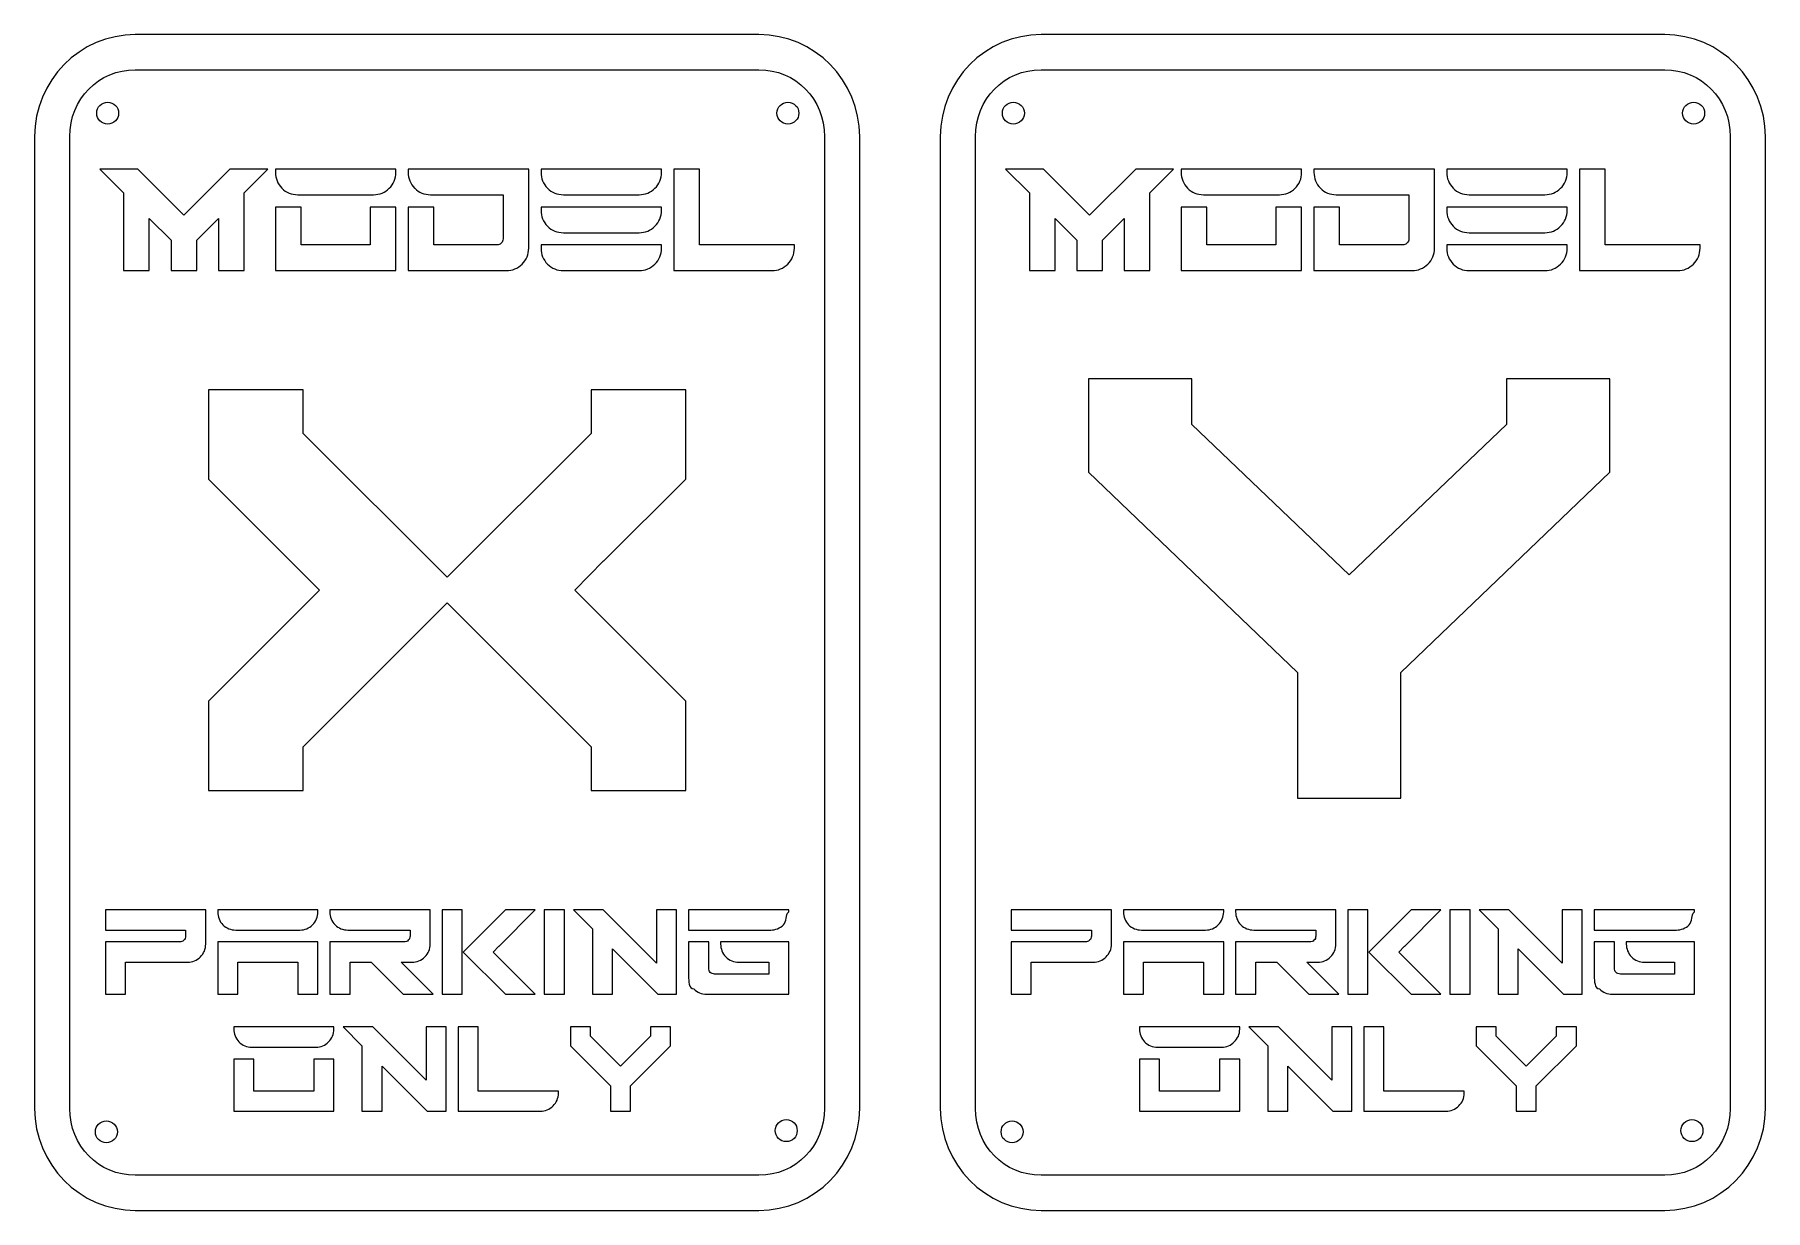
# Model space of a CAD drawing. Extents: x 0 to 765, y 0 to 566.
# Drawn here: x 400.6 to 764.6, y 23.7 to 271 of the extents above; entities that cross this region are included whole.
import ezdxf

# ---------------------------------------------------------------- set-up
doc = ezdxf.new("R2010")
doc.units = 0
doc.layers.add('Ebene_1', color=7, linetype='CONTINUOUS')

msp = doc.modelspace()

# ---------------------------------------------------------------- linework, layer by layer
at = {"layer": 'Ebene_1', "color": 7}
for points in [[(552.95039, 271.045597), (421.77461, 271.045597)], [(743.45039, 271.04559), (612.27461, 271.04559)], [(421.77461, 263.662787), (552.95039, 263.662787)], [(612.27461, 263.66279), (743.45039, 263.66279)], [(400.59297, 249.576847), (400.59297, 45.13153)], [(407.97774, 45.13153), (407.97774, 249.576847)], [(566.74727, 249.576847), (566.74727, 45.13153)], [(574.13204, 45.13153), (574.13204, 249.576847)], [(591.09297, 249.57685), (591.09297, 45.13153)], [(598.47774, 45.13153), (598.47774, 249.57685)], [(757.24727, 249.57685), (757.24727, 45.13153)], [(764.63204, 45.13153), (764.63204, 249.57685)], [(451.244736, 242.751734), (451.244736, 242.048187)], [(476.59429, 242.048147), (476.59429, 242.751694), (451.244736, 242.751734)], [(479.175958, 242.751734), (479.175958, 242.048187)], [(504.525668, 226.087161), (504.525668, 242.751734), (479.175958, 242.751734)], [(507.107187, 242.751734), (507.107187, 242.048187)], [(532.456896, 242.048147), (532.456896, 242.751694), (507.107187, 242.751734)], [(535.038415, 242.751734), (535.038415, 221.392912), (535.741966, 221.392912), (555.693692, 221.392912)], [(560.387982, 226.087202), (560.387982, 226.790749), (540.436255, 226.790749), (540.436255, 242.751734), (535.038415, 242.751734)], [(641.744736, 242.751694), (641.744736, 242.048147)], [(667.09429, 242.048107), (667.09429, 242.751654), (641.744736, 242.751694)], [(669.675958, 242.751694), (669.675958, 242.048147)], [(695.025668, 226.087121), (695.025668, 242.751694), (669.675958, 242.751694)], [(697.607187, 242.751694), (697.607187, 242.048147)], [(722.956896, 242.048107), (722.956896, 242.751654), (697.607187, 242.751694)], [(725.538415, 242.751694), (725.538415, 221.392872), (726.241966, 221.392872), (746.193692, 221.392872)], [(750.887982, 226.087162), (750.887982, 226.790709), (730.936255, 226.790709), (730.936255, 242.751694), (725.538415, 242.751694)], [(452.596183, 238.719256), (452.600152, 238.715288), (452.60412, 238.713252)], [(455.939014, 237.353856), (471.899999, 237.353856)], [(480.529395, 238.719256), (480.53143, 238.715288), (480.5355, 238.713252)], [(483.8704, 237.353856), (499.125843, 237.353856), (499.125843, 228.082533)], [(508.460623, 238.719256), (508.462658, 238.715288), (508.466728, 238.713252)], [(511.801618, 237.353856), (527.762607, 237.353856)], [(643.096183, 238.719216), (643.100152, 238.715248), (643.10412, 238.713212)], [(646.439014, 237.353816), (662.399999, 237.353816)], [(671.029395, 238.719216), (671.03143, 238.715248), (671.0355, 238.713212)], [(674.3704, 237.353816), (689.625843, 237.353816), (689.625843, 228.082493)], [(698.960623, 238.719216), (698.962658, 238.715248), (698.966728, 238.713212)], [(702.301618, 237.353816), (718.262607, 237.353816)], [(497.836004, 226.790708), (484.573941, 226.790708), (484.573941, 234.770207), (479.176101, 234.770207), (479.176101, 221.392871), (479.879652, 221.392871), (499.831378, 221.392871)], [(532.456896, 234.066714), (532.456896, 234.770261), (507.107187, 234.770248)], [(507.107187, 234.770248), (507.107187, 234.066701)], [(688.336004, 226.790668), (675.073941, 226.790668), (675.073941, 234.770167), (669.676101, 234.770167), (669.676101, 221.392831), (670.379652, 221.392831), (690.331378, 221.392831)], [(722.956896, 234.066674), (722.956896, 234.770221), (697.607187, 234.770208)], [(697.607187, 234.770208), (697.607187, 234.066661)], [(508.460623, 230.739757), (508.462658, 230.735789), (508.466728, 230.73182)], [(511.801618, 229.372424), (527.762607, 229.372424)], [(698.960623, 230.739717), (698.962658, 230.735749), (698.966728, 230.73178)], [(702.301618, 229.372384), (718.262607, 229.372384)], [(507.107187, 226.790749), (507.107187, 226.087202)], [(532.456896, 226.087161), (532.456896, 226.790708), (507.107187, 226.790749)], [(697.607187, 226.790709), (697.607187, 226.087162)], [(722.956896, 226.087121), (722.956896, 226.790668), (697.607187, 226.790709)], [(508.460623, 222.758271), (508.462658, 222.754302), (508.466728, 222.752267)], [(698.960623, 222.758231), (698.962658, 222.754262), (698.966728, 222.752227)], [(511.801618, 221.392871), (527.762607, 221.392871)], [(702.301618, 221.392831), (718.262607, 221.392831)], [(415.497809, 86.879864), (415.497809, 82.647284), (432.358248, 82.647284), (432.358248, 81.39168)], [(436.588883, 79.705253), (436.588883, 86.879864), (415.497809, 86.879864)], [(439.100094, 86.879864), (439.100094, 86.449031)], [(460.191168, 86.448932), (460.191168, 86.879764), (439.100094, 86.879864)], [(440.196567, 83.75152), (440.200442, 83.749533), (440.202429, 83.747546)], [(462.70238, 86.879864), (462.70238, 86.449031)], [(483.793455, 79.705154), (483.793455, 86.879764), (462.70238, 86.879864)], [(463.798851, 83.75152), (463.802726, 83.749533), (463.804714, 83.747546)], [(538.136346, 86.879864), (538.136346, 82.647284), (538.567178, 82.647284), (555.425669, 82.647284)], [(559.227427, 86.449031), (559.227427, 86.879864), (538.136346, 86.879864)], [(605.997809, 86.879824), (605.997809, 82.647244), (622.858248, 82.647244), (622.858248, 81.39164)], [(627.088883, 79.705213), (627.088883, 86.879824), (605.997809, 86.879824)], [(629.600094, 86.879824), (629.600094, 86.448991)], [(650.691168, 86.448892), (650.691168, 86.879724), (629.600094, 86.879824)], [(630.696567, 83.75148), (630.700442, 83.749493), (630.702429, 83.747506)], [(653.20238, 86.879824), (653.20238, 86.448991)], [(674.293455, 79.705114), (674.293455, 86.879724), (653.20238, 86.879824)], [(654.298851, 83.75148), (654.302726, 83.749493), (654.304714, 83.747506)], [(728.636346, 86.879824), (728.636346, 82.647244), (729.067178, 82.647244), (745.925669, 82.647244)], [(749.727427, 86.448991), (749.727427, 86.879824), (728.636346, 86.879824)], [(431.100701, 80.136076), (415.497809, 80.136076), (415.497809, 69.161656), (415.928636, 69.161656), (419.730385, 69.161656), (419.730385, 75.903496), (432.787134, 75.903496)], [(442.901885, 82.647184), (456.389419, 82.647184)], [(478.305312, 80.135976), (462.70238, 80.135976), (462.70238, 69.161556), (463.133205, 69.161556), (466.934955, 69.161556), (466.934955, 75.903397), (471.384885, 75.903397), (478.128672, 69.161556), (484.400883, 69.161556), (477.657092, 75.903397), (479.991707, 75.903397)], [(466.504169, 82.647184), (479.562862, 82.647184), (479.562862, 81.39158)], [(538.136346, 80.136076), (538.136346, 72.961466)], [(542.369105, 74.647653), (542.369105, 80.135837), (538.136346, 80.136076)], [(541.938193, 69.161566), (559.227516, 69.161566), (559.227516, 80.135986), (544.880223, 80.135986), (544.880223, 79.705164)], [(621.600701, 80.136036), (605.997809, 80.136036), (605.997809, 69.161616), (606.428636, 69.161616), (610.230385, 69.161616), (610.230385, 75.903456), (623.287134, 75.903456)], [(633.401885, 82.647144), (646.889419, 82.647144)], [(668.805312, 80.135936), (653.20238, 80.135936), (653.20238, 69.161516), (653.633205, 69.161516), (657.434955, 69.161516), (657.434955, 75.903357), (661.884885, 75.903357), (668.628672, 69.161516), (674.900883, 69.161516), (668.157092, 75.903357), (670.491707, 75.903357)], [(657.004169, 82.647144), (670.062862, 82.647144), (670.062862, 81.39154)], [(728.636346, 80.136036), (728.636346, 72.961426)], [(732.869105, 74.647613), (732.869105, 80.135797), (728.636346, 80.136036)], [(732.438193, 69.161526), (749.727516, 69.161526), (749.727516, 80.135946), (735.380223, 80.135946), (735.380223, 79.705124)], [(545.976699, 77.00958), (545.978687, 77.007593), (545.980674, 77.003619)], [(736.476699, 77.00954), (736.478687, 77.007553), (736.480674, 77.003579)], [(548.68206, 75.903257), (554.995026, 75.903257), (554.995026, 73.392049), (543.624709, 73.392049)], [(739.18206, 75.903217), (745.495026, 75.903217), (745.495026, 73.392009), (734.124709, 73.392009)], [(539.232822, 70.265892), (539.234809, 70.263905), (539.236797, 70.261917)], [(729.732822, 70.265852), (729.734809, 70.263865), (729.736797, 70.261877)], [(442.472959, 62.249032), (442.472959, 61.8182)], [(463.562185, 61.818101), (463.562185, 62.248933), (442.472959, 62.249032)], [(489.677526, 62.249032), (489.677526, 44.530814), (490.10641, 44.530814), (506.964911, 44.530814)], [(510.766659, 48.332572), (510.766659, 48.761457), (493.908168, 48.761457), (493.908168, 62.249032), (489.677526, 62.249032)], [(632.972959, 62.248992), (632.972959, 61.81816)], [(654.062185, 61.818061), (654.062185, 62.248893), (632.972959, 62.248992)], [(680.177526, 62.248992), (680.177526, 44.530774), (680.60641, 44.530774), (697.464911, 44.530774)], [(701.266659, 48.332532), (701.266659, 48.761417), (684.408168, 48.761417), (684.408168, 62.248992), (680.177526, 62.248992)], [(443.56943, 59.122626), (443.571417, 59.120639), (443.573405, 59.118652)], [(634.06943, 59.122586), (634.071417, 59.120599), (634.073405, 59.118612)], [(446.274801, 58.018291), (459.760435, 58.018291)], [(636.774801, 58.018251), (650.260435, 58.018251)], [(552.95039, 31.0456), (421.77461, 31.0456)], [(743.45039, 31.0456), (612.27461, 31.0456)], [(421.77461, 23.66278), (552.95039, 23.66278)], [(612.27461, 23.66278), (743.45039, 23.66278)]]:
    msp.add_lwpolyline(points, dxfattribs=at)
for points in [[(421.77461, 263.662787)], [(612.27461, 263.66279)], [(418.266071, 254.524802)], [(561.343006, 254.524802)], [(608.766071, 254.524762)], [(751.843006, 254.524762)], [(414.336324, 242.751734), (419.322766, 237.765294), (419.322766, 221.392912), (420.026313, 221.392912), (424.720603, 221.392912), (424.720603, 232.367455), (429.297636, 227.790423), (429.297636, 221.392912), (434.695474, 221.392912), (434.695474, 227.790423), (439.272507, 232.367455), (439.272507, 221.392912), (444.672331, 221.392912), (444.672331, 237.765294), (449.658773, 242.751734), (441.681262, 242.751734), (431.996555, 233.067028), (422.313836, 242.751734)], [(604.836324, 242.751694), (609.822766, 237.765254), (609.822766, 221.392872), (610.526313, 221.392872), (615.220603, 221.392872), (615.220603, 232.367415), (619.797636, 227.790383), (619.797636, 221.392872), (625.195474, 221.392872), (625.195474, 227.790383), (629.772507, 232.367415), (629.772507, 221.392872), (635.172331, 221.392872), (635.172331, 237.765254), (640.158773, 242.751694), (632.181262, 242.751694), (622.496555, 233.066988), (612.813836, 242.751694)], [(451.244736, 234.770248), (451.244736, 221.392912), (451.948283, 221.392912), (476.594302, 221.392912), (476.594302, 234.770248), (471.194476, 234.770248), (471.194476, 226.790749), (456.642574, 226.790749), (456.642574, 234.770248)], [(641.744736, 234.770208), (641.744736, 221.392872), (642.448283, 221.392872), (667.094302, 221.392872), (667.094302, 234.770208), (661.694476, 234.770208), (661.694476, 226.790709), (647.142574, 226.790709), (647.142574, 234.770208)], [(622.27832, 198.6387), (622.27832, 178.96023), (666.2213, 136.84321), (666.2213, 110.40354), (668.30861, 110.40354), (687.97054, 110.40354), (687.97054, 136.84321), (731.91357, 178.96023), (731.91357, 198.6387), (710.16433, 198.6387), (710.16433, 189.04335), (677.09594, 157.34909), (644.02756, 189.04335), (644.02756, 198.6387)], [(437.15329, 196.32027), (437.15329, 177.51468), (453.81101, 160.85696), (460.50834, 154.15963), (437.15329, 130.80458), (437.15329, 111.99899), (439.06512, 111.99899), (457.07412, 111.99899), (457.07412, 121.16872), (487.36251, 151.45711), (517.65089, 121.16872), (517.65089, 111.99899), (519.56272, 111.99899), (537.57172, 111.99899), (537.57172, 130.80458), (514.20489, 154.17141), (520.23541, 160.29638), (520.35354, 160.29638), (537.57184, 177.51468), (537.57184, 196.32027), (517.65101, 196.32027), (517.65101, 187.15055), (487.36263, 156.86216), (457.07424, 187.15055), (457.07424, 196.32027)], [(486.304663, 86.879864), (486.304663, 69.161656), (486.735495, 69.161656), (490.537243, 69.161656), (490.537243, 86.879864)], [(499.614282, 86.879864), (490.755183, 78.020755), (499.614282, 69.161656), (499.790887, 69.161656), (505.886489, 69.161656), (497.025443, 78.022702), (498.259704, 79.276369), (498.282954, 79.276369), (505.886449, 86.879864)], [(507.790279, 86.879864), (507.790279, 69.161656), (508.221102, 69.161656), (512.022849, 69.161656), (512.022849, 86.879864)], [(513.926639, 86.879864), (517.90693, 82.899573), (517.90693, 69.161656), (518.335815, 69.161656), (522.137562, 69.161656), (522.137562, 78.668941), (531.644847, 69.161656), (535.625138, 69.161656), (535.625138, 86.879864), (531.392558, 86.879864), (531.392558, 75.686142), (520.200784, 86.879864)], [(676.804663, 86.879824), (676.804663, 69.161616), (677.235495, 69.161616), (681.037243, 69.161616), (681.037243, 86.879824)], [(690.114282, 86.879824), (681.255183, 78.020715), (690.114282, 69.161616), (690.290887, 69.161616), (696.386489, 69.161616), (687.525443, 78.022662), (688.759704, 79.276329), (688.782954, 79.276329), (696.386449, 86.879824)], [(698.290279, 86.879824), (698.290279, 69.161616), (698.721102, 69.161616), (702.522849, 69.161616), (702.522849, 86.879824)], [(704.426639, 86.879824), (708.40693, 82.899533), (708.40693, 69.161616), (708.835815, 69.161616), (712.637562, 69.161616), (712.637562, 78.668901), (722.144847, 69.161616), (726.125138, 69.161616), (726.125138, 86.879824), (721.892558, 86.879824), (721.892558, 75.686102), (710.700784, 86.879824)], [(439.100094, 80.136076), (439.100094, 69.161656), (439.530921, 69.161656), (443.33267, 69.161656), (443.33267, 75.903496), (455.960533, 75.903496), (455.960533, 69.161656), (460.191168, 69.161656), (460.191168, 80.136076)], [(629.600094, 80.136036), (629.600094, 69.161616), (630.030921, 69.161616), (633.83267, 69.161616), (633.83267, 75.903456), (646.460533, 75.903456), (646.460533, 69.161616), (650.691168, 69.161616), (650.691168, 80.136036)], [(465.467818, 62.249032), (469.446167, 58.268742), (469.446167, 44.530814), (469.876993, 44.530814), (473.678743, 44.530814), (473.678743, 54.038099), (483.186027, 44.530814), (487.16438, 44.530814), (487.16438, 62.249032), (482.933738, 62.249032), (482.933738, 51.055311), (471.740025, 62.249032)], [(513.279814, 62.249032), (513.279814, 58.268742), (521.708091, 49.840465), (521.708091, 44.530814), (522.138923, 44.530814), (525.940671, 44.530814), (525.940671, 49.840465), (534.368948, 58.268742), (534.368948, 62.249032), (530.138315, 62.249032), (530.138315, 60.310307), (523.823412, 53.997351), (517.510447, 60.310307), (517.510447, 62.249032)], [(655.967818, 62.248992), (659.946167, 58.268702), (659.946167, 44.530774), (660.376993, 44.530774), (664.178743, 44.530774), (664.178743, 54.038059), (673.686027, 44.530774), (677.66438, 44.530774), (677.66438, 62.248992), (673.433738, 62.248992), (673.433738, 51.055271), (662.240025, 62.248992)], [(703.779814, 62.248992), (703.779814, 58.268702), (712.208091, 49.840425), (712.208091, 44.530774), (712.638923, 44.530774), (716.440671, 44.530774), (716.440671, 49.840425), (724.868948, 58.268702), (724.868948, 62.248992), (720.638315, 62.248992), (720.638315, 60.310267), (714.323412, 53.997311), (708.010447, 60.310267), (708.010447, 62.248992)], [(442.472959, 55.505244), (442.472959, 44.530814), (442.901844, 44.530814), (463.562091, 44.530814), (463.562091, 55.505244), (459.331457, 55.505244), (459.331457, 48.761457), (446.703593, 48.761457), (446.703593, 55.505244)], [(632.972959, 55.505204), (632.972959, 44.530774), (633.401844, 44.530774), (654.062091, 44.530774), (654.062091, 55.505204), (649.831457, 55.505204), (649.831457, 48.761417), (637.203593, 48.761417), (637.203593, 55.505204)], [(417.996847, 40.183578)], [(560.994102, 40.452821)], [(608.496847, 40.183538)], [(751.494102, 40.452781)]]:
    msp.add_lwpolyline(points, close=True, dxfattribs=at)
for points in [[(421.77461, 271.045597), (410.07093, 271.045597), (400.59297, 261.375317), (400.59297, 249.576847)], [(574.13204, 249.576847), (574.13204, 261.375317), (564.65408, 271.045597), (552.95039, 271.045597)], [(612.27461, 271.04559), (600.57093, 271.04559), (591.09297, 261.37532), (591.09297, 249.57685)], [(764.63204, 249.57685), (764.63204, 261.37532), (755.15408, 271.04559), (743.45039, 271.04559)], [(407.97774, 249.576847), (407.97774, 257.476167), (414.0995, 263.662787), (421.77461, 263.662787)], [(552.95039, 263.662787), (560.62551, 263.662787), (566.74727, 257.476167), (566.74727, 249.576847)], [(598.47774, 249.57685), (598.47774, 257.47617), (604.5995, 263.66279), (612.27461, 263.66279)], [(743.45039, 263.66279), (751.12551, 263.66279), (757.24727, 257.47617), (757.24727, 249.57685)], [(413.650686, 254.524802), (413.650677, 255.799308), (414.683868, 256.832503), (415.958379, 256.832503)], [(415.958379, 256.832503), (417.23289, 256.832503), (418.266081, 255.799308), (418.266071, 254.524802)], [(556.727621, 254.524802), (556.727612, 255.799308), (557.760803, 256.832503), (559.035314, 256.832503)], [(559.035314, 256.832503), (560.309825, 256.832503), (561.343016, 255.799308), (561.343006, 254.524802)], [(604.150686, 254.524762), (604.150677, 255.799268), (605.183868, 256.832463), (606.458379, 256.832463)], [(606.458379, 256.832463), (607.73289, 256.832463), (608.766081, 255.799268), (608.766071, 254.524762)], [(747.227621, 254.524762), (747.227612, 255.799268), (748.260803, 256.832463), (749.535314, 256.832463)], [(749.535314, 256.832463), (750.809825, 256.832463), (751.843016, 255.799268), (751.843006, 254.524762)], [(415.958379, 252.217118), (414.683877, 252.217118), (413.650696, 253.250302), (413.650686, 254.524802)], [(418.266071, 254.524802), (418.266062, 253.250302), (417.232881, 252.217118), (415.958379, 252.217118)], [(559.035314, 252.217118), (557.760812, 252.217118), (556.727631, 253.250302), (556.727621, 254.524802)], [(561.343006, 254.524802), (561.342997, 253.250302), (560.309816, 252.217118), (559.035314, 252.217118)], [(606.458379, 252.217078), (605.183877, 252.217078), (604.150696, 253.250262), (604.150686, 254.524762)], [(608.766071, 254.524762), (608.766062, 253.250262), (607.732881, 252.217078), (606.458379, 252.217078)], [(749.535314, 252.217078), (748.260812, 252.217078), (747.227631, 253.250262), (747.227621, 254.524762)], [(751.843006, 254.524762), (751.842997, 253.250262), (750.809816, 252.217078), (749.535314, 252.217078)], [(451.244736, 242.048187), (451.244736, 240.782861), (451.713086, 239.62622), (452.596183, 238.719256)], [(475.195145, 238.705303), (476.107549, 239.593697), (476.59429, 240.760726), (476.59429, 242.048147)], [(479.175958, 242.048187), (479.175958, 240.782861), (479.646295, 239.62622), (480.529395, 238.719256)], [(507.107187, 242.048187), (507.107187, 240.782861), (507.577523, 239.62622), (508.460623, 238.719256)], [(531.059745, 238.705303), (531.97214, 239.593698), (532.456896, 240.760726), (532.456896, 242.048147)], [(641.744736, 242.048147), (641.744736, 240.782821), (642.213086, 239.62618), (643.096183, 238.719216)], [(665.695145, 238.705263), (666.607549, 239.593657), (667.09429, 240.760686), (667.09429, 242.048107)], [(669.675958, 242.048147), (669.675958, 240.782821), (670.146295, 239.62618), (671.029395, 238.719216)], [(697.607187, 242.048147), (697.607187, 240.782821), (698.077523, 239.62618), (698.960623, 238.719216)], [(721.559745, 238.705263), (722.47214, 239.593658), (722.956896, 240.760686), (722.956896, 242.048107)], [(452.60412, 238.713252), (453.494183, 237.823191), (454.65594, 237.353856), (455.939014, 237.353856)], [(471.899999, 237.353856), (473.147695, 237.353856), (474.290392, 237.82436), (475.195145, 238.705303)], [(480.5355, 238.713252), (481.42556, 237.823191), (482.587328, 237.353856), (483.8704, 237.353856)], [(508.466728, 238.713252), (509.356788, 237.823191), (510.518546, 237.353856), (511.801618, 237.353856)], [(527.762607, 237.353856), (529.010298, 237.353856), (530.154982, 237.824361), (531.059745, 238.705303)], [(643.10412, 238.713212), (643.994183, 237.823151), (645.15594, 237.353816), (646.439014, 237.353816)], [(662.399999, 237.353816), (663.647695, 237.353816), (664.790392, 237.82432), (665.695145, 238.705263)], [(671.0355, 238.713212), (671.92556, 237.823151), (673.087328, 237.353816), (674.3704, 237.353816)], [(698.966728, 238.713212), (699.856788, 237.823151), (701.018546, 237.353816), (702.301618, 237.353816)], [(718.262607, 237.353816), (719.510298, 237.353816), (720.654982, 237.824321), (721.559745, 238.705263)], [(507.107187, 234.066701), (507.107187, 232.801374), (507.577523, 231.646722), (508.460623, 230.739757)], [(531.059745, 230.725858), (531.97214, 231.614253), (532.456896, 232.779293), (532.456896, 234.066714)], [(697.607187, 234.066661), (697.607187, 232.801334), (698.077523, 231.646682), (698.960623, 230.739717)], [(721.559745, 230.725818), (722.47214, 231.614213), (722.956896, 232.779253), (722.956896, 234.066674)], [(508.466728, 230.73182), (509.356788, 229.841758), (510.518546, 229.372424), (511.801618, 229.372424)], [(527.762607, 229.372424), (529.010298, 229.372424), (530.154982, 229.844916), (531.059745, 230.725858)], [(698.966728, 230.73178), (699.856788, 229.841718), (701.018546, 229.372384), (702.301618, 229.372384)], [(718.262607, 229.372384), (719.510298, 229.372384), (720.654982, 229.844876), (721.559745, 230.725818)], [(498.744258, 227.154407), (498.469161, 226.896876), (498.209774, 226.790708), (497.836004, 226.790708)], [(499.125843, 228.082533), (499.125843, 227.690047), (499.015865, 227.428694), (498.744258, 227.154407)], [(503.128517, 222.744318), (504.040912, 223.632712), (504.525668, 224.799741), (504.525668, 226.087161)], [(507.107187, 226.087202), (507.107187, 224.821875), (507.577523, 223.665235), (508.460623, 222.758271)], [(531.059745, 222.744318), (531.97214, 223.632712), (532.456896, 224.799741), (532.456896, 226.087161)], [(558.990821, 222.744359), (559.903226, 223.632753), (560.387982, 224.799782), (560.387982, 226.087202)], [(689.244258, 227.154367), (688.969161, 226.896836), (688.709774, 226.790668), (688.336004, 226.790668)], [(689.625843, 228.082493), (689.625843, 227.690007), (689.515865, 227.428654), (689.244258, 227.154367)], [(693.628517, 222.744278), (694.540912, 223.632672), (695.025668, 224.799701), (695.025668, 226.087121)], [(697.607187, 226.087162), (697.607187, 224.821835), (698.077523, 223.665195), (698.960623, 222.758231)], [(721.559745, 222.744278), (722.47214, 223.632672), (722.956896, 224.799701), (722.956896, 226.087121)], [(749.490821, 222.744319), (750.403226, 223.632713), (750.887982, 224.799742), (750.887982, 226.087162)], [(499.831378, 221.392871), (501.07907, 221.392871), (502.223753, 221.863376), (503.128517, 222.744318)], [(508.466728, 222.752267), (509.356788, 221.862205), (510.518546, 221.392871), (511.801618, 221.392871)], [(527.762607, 221.392871), (529.010298, 221.392871), (530.154982, 221.863376), (531.059745, 222.744318)], [(555.693692, 221.392912), (556.941384, 221.392912), (558.086068, 221.863416), (558.990821, 222.744359)], [(690.331378, 221.392831), (691.57907, 221.392831), (692.723753, 221.863336), (693.628517, 222.744278)], [(698.966728, 222.752227), (699.856788, 221.862165), (701.018546, 221.392831), (702.301618, 221.392831)], [(718.262607, 221.392831), (719.510298, 221.392831), (720.654982, 221.863336), (721.559745, 222.744278)], [(746.193692, 221.392872), (747.441384, 221.392872), (748.586068, 221.863376), (749.490821, 222.744319)], [(439.100094, 86.449031), (439.100094, 85.418293), (439.477138, 84.490394), (440.196567, 83.75152)], [(440.202429, 83.747546), (440.926108, 83.023865), (441.855429, 82.647184), (442.901885, 82.647184)], [(456.389419, 82.647184), (457.404527, 82.647184), (458.322242, 83.025544), (459.059764, 83.743661)], [(459.059764, 83.743661), (459.801956, 84.466318), (460.191168, 85.399831), (460.191168, 86.448932)], [(462.70238, 86.449031), (462.70238, 85.418293), (463.079424, 84.490394), (463.798851, 83.75152)], [(463.804714, 83.747546), (464.528393, 83.023865), (465.457713, 82.647184), (466.504169, 82.647184)], [(555.425669, 82.647284), (556.440778, 82.647284), (557.358493, 83.025643), (558.096015, 83.74376)], [(558.096015, 83.74376), (558.838217, 84.466418), (558.413873, 85.786656), (559.227427, 86.449031)], [(629.600094, 86.448991), (629.600094, 85.418253), (629.977138, 84.490354), (630.696567, 83.75148)], [(630.702429, 83.747506), (631.426108, 83.023825), (632.355429, 82.647144), (633.401885, 82.647144)], [(646.889419, 82.647144), (647.904527, 82.647144), (648.822242, 83.025504), (649.559764, 83.743621)], [(649.559764, 83.743621), (650.301956, 84.466278), (650.691168, 85.399791), (650.691168, 86.448892)], [(653.20238, 86.448991), (653.20238, 85.418253), (653.579424, 84.490354), (654.298851, 83.75148)], [(654.304714, 83.747506), (655.028393, 83.023825), (655.957713, 82.647144), (657.004169, 82.647144)], [(745.925669, 82.647244), (746.940778, 82.647244), (747.858493, 83.025603), (748.596015, 83.74372)], [(748.596015, 83.74372), (749.338217, 84.466378), (748.913873, 85.786616), (749.727427, 86.448991)], [(431.985642, 80.489277), (431.724609, 80.243863), (431.455839, 80.136076), (431.100701, 80.136076)], [(432.358248, 81.39168), (432.358248, 81.020653), (432.243863, 80.749475), (431.985642, 80.489277)], [(479.190256, 80.489177), (478.929223, 80.243764), (478.660449, 80.135976), (478.305312, 80.135976)], [(479.562862, 81.39158), (479.562862, 81.020554), (479.448477, 80.749376), (479.190256, 80.489177)], [(622.485642, 80.489237), (622.224609, 80.243823), (621.955839, 80.136036), (621.600701, 80.136036)], [(622.858248, 81.39164), (622.858248, 81.020613), (622.743863, 80.749435), (622.485642, 80.489237)], [(669.690256, 80.489137), (669.429223, 80.243724), (669.160449, 80.135936), (668.805312, 80.135936)], [(670.062862, 81.39154), (670.062862, 81.020514), (669.948477, 80.749336), (669.690256, 80.489137)], [(432.787134, 75.903496), (433.802242, 75.903496), (434.719956, 76.281855), (435.457479, 76.999972)], [(435.457479, 76.999972), (436.199672, 77.72263), (436.588883, 78.656143), (436.588883, 79.705253)], [(479.991707, 75.903397), (481.006806, 75.903397), (481.924531, 76.281756), (482.662053, 76.999873)], [(482.662053, 76.999873), (483.404245, 77.72253), (483.793455, 78.656044), (483.793455, 79.705154)], [(544.880223, 79.705164), (544.880223, 78.674416), (545.247484, 77.738796), (545.976699, 77.00958)], [(545.980674, 77.003619), (546.704345, 76.279938), (547.635613, 75.903257), (548.68206, 75.903257)], [(623.287134, 75.903456), (624.302242, 75.903456), (625.219956, 76.281815), (625.957479, 76.999932)], [(625.957479, 76.999932), (626.699672, 77.72259), (627.088883, 78.656103), (627.088883, 79.705213)], [(670.491707, 75.903357), (671.506806, 75.903357), (672.424531, 76.281716), (673.162053, 76.999833)], [(673.162053, 76.999833), (673.904245, 77.72249), (674.293455, 78.656004), (674.293455, 79.705114)], [(735.380223, 79.705124), (735.380223, 78.674376), (735.747484, 77.738756), (736.476699, 77.00954)], [(736.480674, 77.003579), (737.204345, 76.279898), (738.135613, 75.903217), (739.18206, 75.903217)], [(538.136346, 72.961466), (538.136346, 71.930717), (538.201527, 70.269747), (539.232822, 70.265892)], [(542.718421, 73.745251), (542.479943, 74.001773), (542.369105, 74.274699), (542.369105, 74.647653)], [(543.624709, 73.392049), (543.250075, 73.392049), (542.975926, 73.504517), (542.718421, 73.745251)], [(728.636346, 72.961426), (728.636346, 71.930677), (728.701527, 70.269707), (729.732822, 70.265852)], [(733.218421, 73.745211), (732.979943, 74.001733), (732.869105, 74.274659), (732.869105, 74.647613)], [(734.124709, 73.392009), (733.750075, 73.392009), (733.475926, 73.504477), (733.218421, 73.745211)], [(539.236797, 70.261917), (539.960478, 69.538236), (540.891735, 69.161566), (541.938193, 69.161566)], [(729.736797, 70.261877), (730.460478, 69.538196), (731.391735, 69.161526), (732.438193, 69.161526)], [(442.472959, 61.8182), (442.472959, 60.787461), (442.850002, 59.8615), (443.56943, 59.122626)], [(443.573405, 59.118652), (444.297085, 58.394971), (445.228345, 58.018291), (446.274801, 58.018291)], [(459.760435, 58.018291), (460.775544, 58.018291), (461.695199, 58.39665), (462.432721, 59.114767)], [(462.432721, 59.114767), (463.174914, 59.837424), (463.562185, 60.769), (463.562185, 61.818101)], [(632.972959, 61.81816), (632.972959, 60.787421), (633.350002, 59.86146), (634.06943, 59.122586)], [(634.073405, 59.118612), (634.797085, 58.394931), (635.728345, 58.018251), (636.774801, 58.018251)], [(650.260435, 58.018251), (651.275544, 58.018251), (652.195199, 58.39661), (652.932721, 59.114727)], [(652.932721, 59.114727), (653.674914, 59.837384), (654.062185, 60.76896), (654.062185, 61.818061)], [(509.637195, 45.62729), (510.379397, 46.349958), (510.766659, 47.283461), (510.766659, 48.332572)], [(700.137195, 45.62725), (700.879397, 46.349918), (701.266659, 47.283421), (701.266659, 48.332532)], [(400.59297, 45.13153), (400.59297, 33.33307), (410.07093, 23.66278), (421.77461, 23.66278)], [(421.77461, 31.0456), (414.0995, 31.0456), (407.97774, 37.23222), (407.97774, 45.13153)], [(506.964911, 44.530814), (507.98002, 44.530814), (508.899672, 44.909184), (509.637195, 45.62729)], [(552.95039, 23.66278), (564.65408, 23.66278), (574.13204, 33.33307), (574.13204, 45.13153)], [(566.74727, 45.13153), (566.74727, 37.23222), (560.62551, 31.0456), (552.95039, 31.0456)], [(591.09297, 45.13153), (591.09297, 33.33307), (600.57093, 23.66278), (612.27461, 23.66278)], [(612.27461, 31.0456), (604.5995, 31.0456), (598.47774, 37.23222), (598.47774, 45.13153)], [(697.464911, 44.530774), (698.48002, 44.530774), (699.399672, 44.909144), (700.137195, 45.62725)], [(743.45039, 23.66278), (755.15408, 23.66278), (764.63204, 33.33307), (764.63204, 45.13153)], [(757.24727, 45.13153), (757.24727, 37.23222), (751.12551, 31.0456), (743.45039, 31.0456)], [(413.381462, 40.183578), (413.381462, 41.45808), (414.414653, 42.49127), (415.689154, 42.49127)], [(415.689154, 37.875895), (414.414653, 37.875895), (413.381471, 38.909076), (413.381462, 40.183578)], [(415.689154, 42.49127), (416.963656, 42.49127), (417.996847, 41.45808), (417.996847, 40.183578)], [(417.996847, 40.183578), (417.996838, 38.909076), (416.963656, 37.875895), (415.689154, 37.875895)], [(558.686409, 38.145119), (557.411898, 38.145119), (556.378708, 39.17831), (556.378717, 40.452821)], [(556.378717, 40.452821), (556.378717, 41.727323), (557.411908, 42.760514), (558.686409, 42.760514)], [(558.686409, 42.760514), (559.960911, 42.760514), (560.994102, 41.727323), (560.994102, 40.452821)], [(560.994102, 40.452821), (560.994111, 39.17831), (559.96092, 38.145119), (558.686409, 38.145119)], [(603.881462, 40.183538), (603.881462, 41.45804), (604.914653, 42.49123), (606.189154, 42.49123)], [(606.189154, 37.875855), (604.914653, 37.875855), (603.881471, 38.909036), (603.881462, 40.183538)], [(606.189154, 42.49123), (607.463656, 42.49123), (608.496847, 41.45804), (608.496847, 40.183538)], [(608.496847, 40.183538), (608.496838, 38.909036), (607.463656, 37.875855), (606.189154, 37.875855)], [(749.186409, 38.145079), (747.911898, 38.145079), (746.878708, 39.17827), (746.878717, 40.452781)], [(746.878717, 40.452781), (746.878717, 41.727283), (747.911908, 42.760474), (749.186409, 42.760474)], [(749.186409, 42.760474), (750.460911, 42.760474), (751.494102, 41.727283), (751.494102, 40.452781)], [(751.494102, 40.452781), (751.494111, 39.17827), (750.46092, 38.145079), (749.186409, 38.145079)]]:
    msp.add_open_spline(points, degree=3, dxfattribs=at)

doc.saveas('drawing.dxf')
